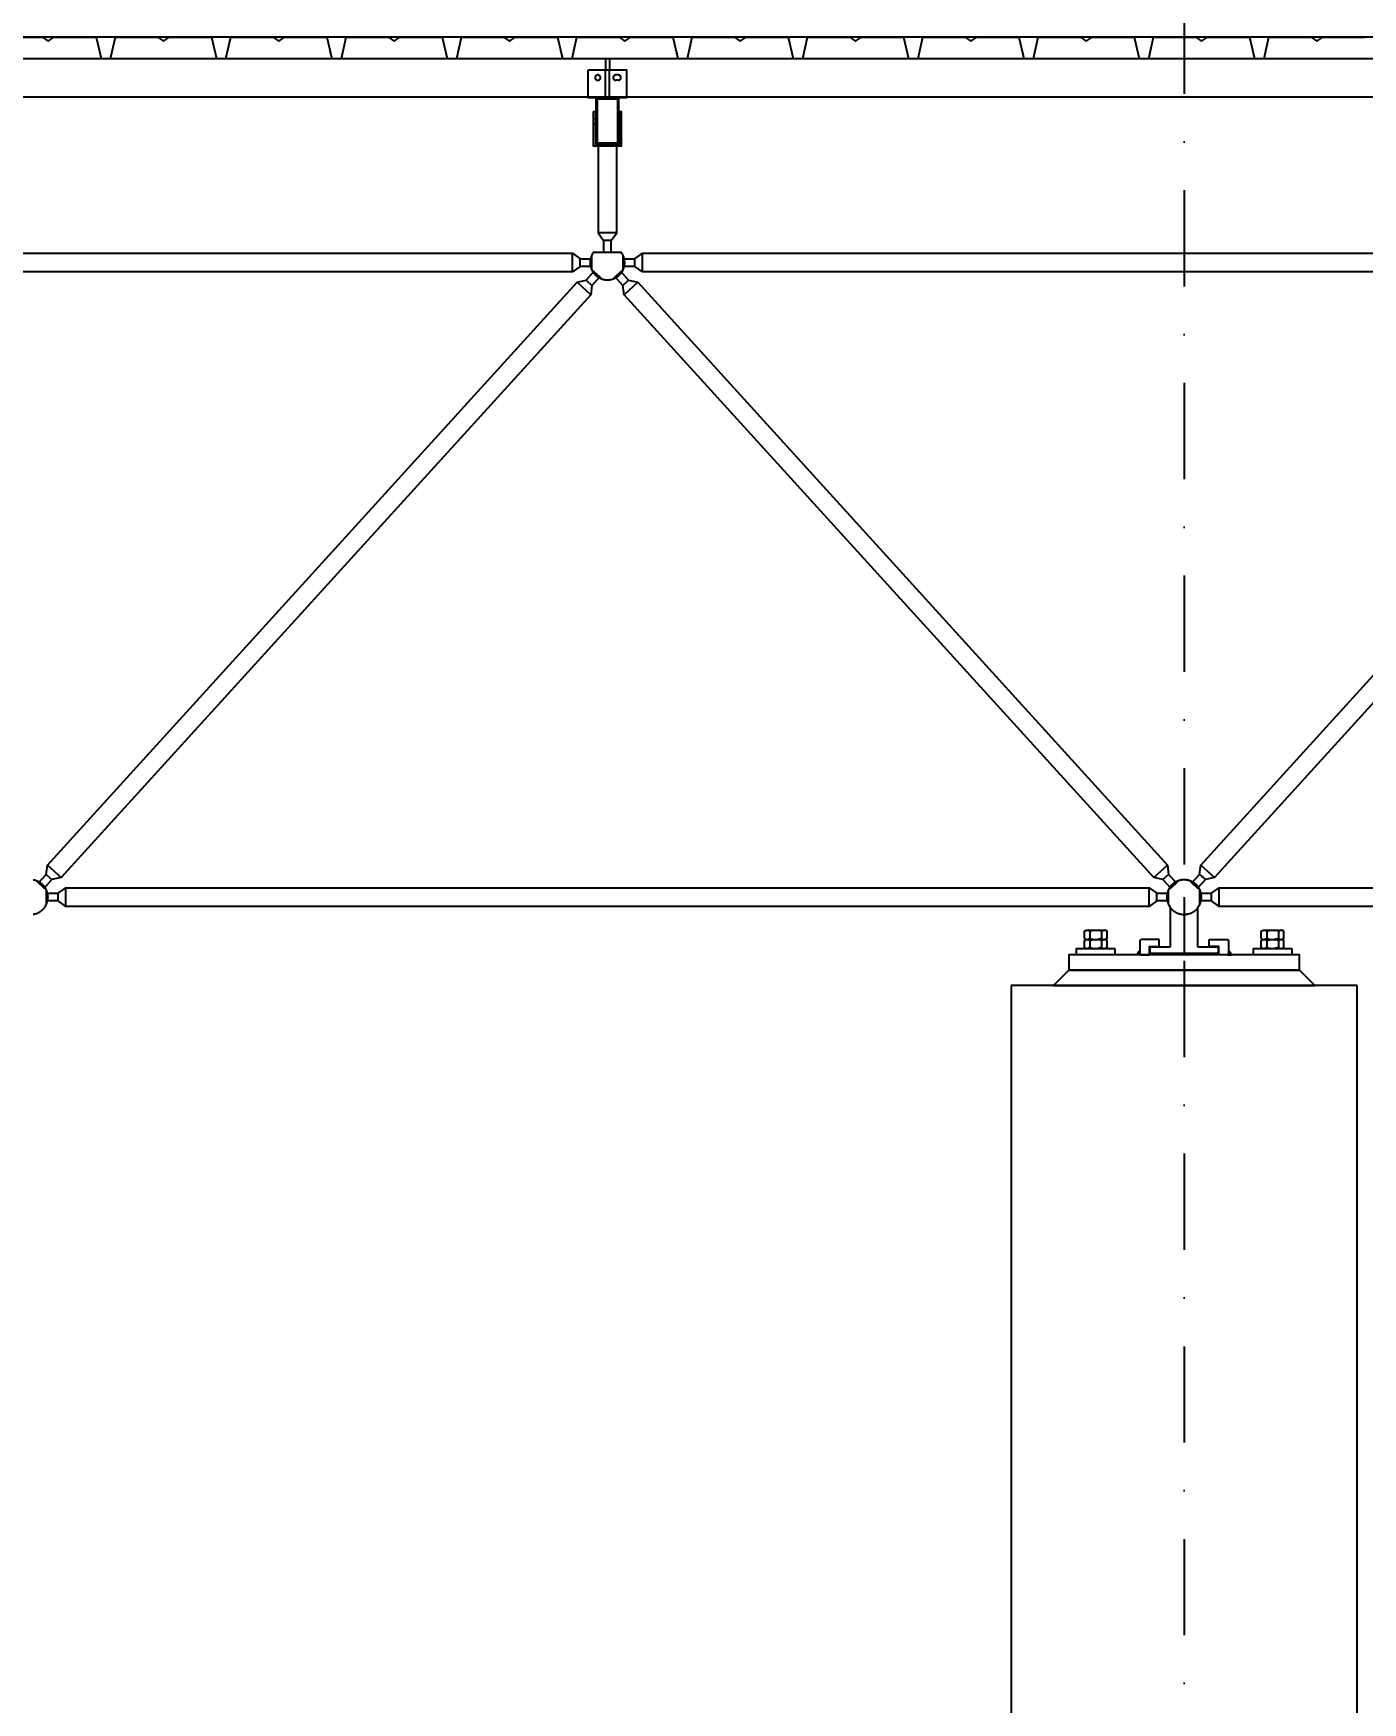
# Model space of a CAD drawing. Header units: centimetres. Extents: x 77182 to 116086, y 20619 to 33555.
# Drawn here: x 97365.4 to 97711.1, y 22353.9 to 22788 of the extents above; entities that cross this region are included whole.
import ezdxf

# ---------------------------------------------------------------- set-up
doc = ezdxf.new("R2010")
doc.units = ezdxf.units.CM
doc.header["$LTSCALE"] = 100
doc.linetypes.add('DASHDOT2', pattern=[0.5, 0.25, -0.125, 0, -0.125])
doc.linetypes.add('HIDDEN', pattern=[9.525, 6.35, -3.175])
for name, color, linetype in [('A-ANNO-DIMS', 187, 'Continuous'), ('A-ANNO-GRID', 155, 'DASHDOT2'), ('A-ELEV-01', 255, 'Continuous'), ('A-ELEV-02', 253, 'Continuous'), ('A-WALL-INSL', 249, 'Continuous'), ('A-WALL-SNWPNL', 200, 'Continuous'), ('S-STEL', 3, 'Continuous')]:
    doc.layers.add(name, color=color, linetype=linetype)
doc.styles.add('Fields_100', font='act_simplex.shx', dxfattribs={"width": 0.8, "height": 20})
doc.dimstyles.new('FIELDS_100', dxfattribs={"dimscale": 0, "dimtxt": 20, "dimasz": 5, "dimexe": 5, "dimexo": 5, "dimgap": 5, "dimtad": 0, "dimdec": 0, "dimzin": 0, "dimdsep": 46, "dimtxsty": 'Fields_100', "dimblk": 'DOT', "dimcen": 0.09, "dimclrt": 50, "dimadec": 0, "dimazin": 0, "dimtfac": 1, "dimtdec": 0, "dimtix": 1, "dimtofl": 0, "dimtmove": 1, "dimatfit": 3, "dimfxl": 5, "dimfxlon": 1, "dimtolj": 1, "dimtzin": 0, "dimarcsym": 0})

# ---------------------------------------------------------------- blocks, each defined once
blk = doc.blocks.new('SOMUN')
for p, q in [((-9.8, 7.1), (-8.2, 8)), ((-9.8, 0.9), (-9.8, 7.1)), ((-9.8, 0.9), (-8.2, 0)), ((-8.2, 8), (-5, 8)), ((-8.2, 0), (-5, 0)), ((-5, 7.1), (-6.6, 8)), ((-5, 0.9), (-6.6, 0)), ((-5, 8), (5, 8)), ((-5, 7.1), (-1.7, 8)), ((-5, 7.1), (-5, 0.9)), ((-5, 0.9), (-1.7, 0)), ((-5, 0), (5, 0)), ((5, 7.1), (1.7, 8)), ((5, 0.9), (1.7, 0)), ((5, 8), (8.2, 8)), ((5, 7.1), (6.6, 8)), ((5, 7.1), (5, 0.9)), ((5, 0.9), (6.6, 0)), ((5, 0), (8.2, 0)), ((9.8, 7.1), (8.2, 8)), ((9.8, 0.9), (8.2, 0)), ((9.8, 0.9), (9.8, 7.1))]:
    blk.add_line(p, q)
blk = doc.blocks.new('_Dot')
at = {"color": 0, "linetype": 'ByBlock', "lineweight": -2}
blk.add_line((-0.5, 0), (-1, 0), dxfattribs=at)
at = {"color": 0, "linetype": 'ByBlock', "const_width": 0.5}
blk.add_lwpolyline([(-0.25, 0, 1), (0.25, 0, 1)], format="xyb", close=True, dxfattribs=at)
blk = doc.blocks.new('*D13')
at = {"layer": 'A-ANNO-DIMS', "color": 0, "lineweight": -2, "transparency": 16777216}
for p, q in [((95864.7, 23343.48), (95864.7, 23353.48)), ((97664.7, 23343.48), (97664.7, 23353.48)), ((95869.7, 23348.48), (96733.03, 23348.48)), ((97659.7, 23348.48), (96796.36, 23348.48))]:
    blk.add_line(p, q, dxfattribs=at)
at = {"layer": 'DEFPOINTS', "color": 0, "transparency": 16777216}
for p in [(97664.7, 23348.48), (95864.7, 22503.48), (97664.7, 22503.48)]:
    blk.add_point(p, dxfattribs=at)
at = {"layer": 'A-ANNO-DIMS', "color": 0, "lineweight": -2, "transparency": 16777216, "xscale": 5, "yscale": 5, "zscale": 5, "rotation": 180}
blk.add_blockref('_Dot', (95864.7, 23348.48), dxfattribs=at)
at = {"layer": 'A-ANNO-DIMS', "color": 0, "lineweight": -2, "transparency": 16777216, "xscale": 5, "yscale": 5, "zscale": 5}
blk.add_blockref('_Dot', (97664.7, 23348.48), dxfattribs=at)
at = {"layer": 'A-ANNO-DIMS', "color": 50, "transparency": 16777216, "insert": (96764.7, 23348.48), "char_height": 20, "attachment_point": 5, "style": 'Fields_100'}
blk.add_mtext('\\A1;1800', dxfattribs=at)
blk = doc.blocks.new('*D14')
at = {"layer": 'A-ANNO-DIMS', "color": 0, "lineweight": -2, "transparency": 16777216}
for p, q in [((97664.7, 23343.48), (97664.7, 23353.48)), ((99464.7, 23343.48), (99464.7, 23353.48)), ((97669.7, 23348.48), (98533.03, 23348.48)), ((99459.7, 23348.48), (98596.36, 23348.48))]:
    blk.add_line(p, q, dxfattribs=at)
at = {"layer": 'DEFPOINTS', "color": 0, "transparency": 16777216}
for p in [(99464.7, 23348.48), (97664.7, 22503.48), (99464.7, 22503.48)]:
    blk.add_point(p, dxfattribs=at)
at = {"layer": 'A-ANNO-DIMS', "color": 0, "lineweight": -2, "transparency": 16777216, "xscale": 5, "yscale": 5, "zscale": 5, "rotation": 180}
blk.add_blockref('_Dot', (97664.7, 23348.48), dxfattribs=at)
at = {"layer": 'A-ANNO-DIMS', "color": 0, "lineweight": -2, "transparency": 16777216, "xscale": 5, "yscale": 5, "zscale": 5}
blk.add_blockref('_Dot', (99464.7, 23348.48), dxfattribs=at)
at = {"layer": 'A-ANNO-DIMS', "color": 50, "transparency": 16777216, "insert": (98564.7, 23348.48), "char_height": 20, "attachment_point": 5, "style": 'Fields_100'}
blk.add_mtext('\\A1;1800', dxfattribs=at)

msp = doc.modelspace()

# ---------------------------------------------------------------- hatches: boundary and pattern name
at = {"layer": 'A-ELEV-02'}
for points in [[(97653.2, 22548.69), (97653.5, 22548.39), (97652.5, 22548.39), (97652.5, 22548.42), (97652.5, 22548.45), (97652.5, 22548.49), (97652.51, 22548.52), (97652.51, 22548.56), (97652.52, 22548.59), (97652.53, 22548.62), (97652.53, 22548.66), (97652.54, 22548.69), (97652.56, 22548.72), (97652.57, 22548.75), (97652.58, 22548.79), (97652.59, 22548.82), (97652.61, 22548.85), (97652.63, 22548.88), (97652.64, 22548.91), (97652.66, 22548.94), (97652.68, 22548.96), (97652.7, 22548.99), (97652.72, 22549.02), (97652.74, 22549.04), (97652.77, 22549.07), (97652.79, 22549.09), (97652.82, 22549.12), (97652.84, 22549.14), (97652.87, 22549.16), (97652.89, 22549.18), (97652.92, 22549.2), (97652.95, 22549.22), (97652.98, 22549.24), (97653.01, 22549.26), (97653.04, 22549.28), (97653.07, 22549.29), (97653.1, 22549.3), (97653.13, 22549.32), (97653.17, 22549.33), (97653.2, 22549.34)], [(97676.2, 22548.69), (97675.9, 22548.39), (97676.9, 22548.39), (97676.9, 22548.42), (97676.9, 22548.45), (97676.89, 22548.49), (97676.89, 22548.52), (97676.88, 22548.56), (97676.88, 22548.59), (97676.87, 22548.62), (97676.86, 22548.66), (97676.85, 22548.69), (97676.84, 22548.72), (97676.83, 22548.75), (97676.81, 22548.79), (97676.8, 22548.82), (97676.78, 22548.85), (97676.77, 22548.88), (97676.75, 22548.91), (97676.73, 22548.94), (97676.71, 22548.96), (97676.69, 22548.99), (97676.67, 22549.02), (97676.65, 22549.04), (97676.63, 22549.07), (97676.6, 22549.09), (97676.58, 22549.12), (97676.55, 22549.14), (97676.53, 22549.16), (97676.5, 22549.18), (97676.47, 22549.2), (97676.44, 22549.22), (97676.42, 22549.24), (97676.39, 22549.26), (97676.36, 22549.28), (97676.32, 22549.29), (97676.29, 22549.3), (97676.26, 22549.32), (97676.23, 22549.33), (97676.2, 22549.34)]]:
    msp.add_hatch(color=256, dxfattribs=at).paths.add_polyline_path(points, flags=0)

# ---------------------------------------------------------------- linework, layer by layer
at = {"elevation": 0}
for points in [[(97646.7, 22549.99), (97646.7, 22548.39), (97636.7, 22548.39), (97636.7, 22549.99), (97646.7, 22549.99)], [(97692.7, 22549.99), (97692.7, 22548.39), (97682.7, 22548.39), (97682.7, 22549.99), (97692.7, 22549.99)]]:
    msp.add_lwpolyline(points, dxfattribs=at)
for points in [[(97634.7, 22544.39), (97694.7, 22544.39), (97694.7, 22548.39), (97634.7, 22548.39)], [(97630.7, 22540.39), (97698.7, 22540.39), (97694.7, 22544.39), (97634.7, 22544.39)]]:
    msp.add_lwpolyline(points, close=True)
at = {"layer": 'A-ANNO-GRID'}
msp.add_lwpolyline([(97664.7, 23398.48), (97664.7, 21665.39)], dxfattribs=at)
at = {"layer": 'A-ELEV-01'}
for points in [[(97619.7, 22540.39), (97619.7, 21940.39)], [(97709.7, 22540.39), (97619.7, 22540.39)], [(97709.7, 21940.39), (97709.7, 22540.39)]]:
    msp.add_lwpolyline(points, dxfattribs=at)
at = {"layer": 'A-ELEV-02'}
for points in [[(94012.2, 22781.49), (103009.7, 22781.49)], [(97514.2, 22781.49), (97514.2, 22778.49)], [(97515.2, 22781.49), (97515.2, 22778.49)], [(97516.9, 22777.19), (97516.88, 22777.19), (97516.87, 22777.19), (97516.85, 22777.18), (97516.83, 22777.18), (97516.82, 22777.18), (97516.8, 22777.18), (97516.79, 22777.18), (97516.77, 22777.17), (97516.75, 22777.17), (97516.74, 22777.17), (97516.72, 22777.16), (97516.7, 22777.16), (97516.69, 22777.15), (97516.67, 22777.15), (97516.66, 22777.14), (97516.64, 22777.14), (97516.62, 22777.13), (97516.61, 22777.12), (97516.59, 22777.12), (97516.58, 22777.11), (97516.56, 22777.1), (97516.54, 22777.09), (97516.53, 22777.08), (97516.51, 22777.07), (97516.5, 22777.06), (97516.48, 22777.05), (97516.47, 22777.04), (97516.46, 22777.03), (97516.44, 22777.02), (97516.43, 22777.01), (97516.42, 22776.99), (97516.4, 22776.98), (97516.39, 22776.97), (97516.38, 22776.96), (97516.37, 22776.94), (97516.35, 22776.93), (97516.34, 22776.91), (97516.33, 22776.9), (97516.32, 22776.88), (97516.31, 22776.87), (97516.3, 22776.85), (97516.29, 22776.84), (97516.28, 22776.82), (97516.28, 22776.81), (97516.27, 22776.79), (97516.26, 22776.78), (97516.25, 22776.76), (97516.25, 22776.74), (97516.24, 22776.73), (97516.23, 22776.71), (97516.23, 22776.7), (97516.22, 22776.68), (97516.22, 22776.66), (97516.22, 22776.65), (97516.21, 22776.63), (97516.21, 22776.61), (97516.21, 22776.6), (97516.2, 22776.58), (97516.2, 22776.57), (97516.2, 22776.55), (97516.2, 22776.53), (97516.2, 22776.52), (97516.2, 22776.5), (97516.2, 22776.49), (97516.2, 22776.47), (97516.2, 22776.46), (97516.2, 22776.44), (97516.2, 22776.42), (97516.2, 22776.41), (97516.2, 22776.39), (97516.21, 22776.38), (97516.21, 22776.36), (97516.21, 22776.34), (97516.22, 22776.33), (97516.22, 22776.31), (97516.22, 22776.29), (97516.23, 22776.28), (97516.23, 22776.26), (97516.24, 22776.25), (97516.25, 22776.23), (97516.25, 22776.21), (97516.26, 22776.2), (97516.27, 22776.18), (97516.28, 22776.16), (97516.28, 22776.15), (97516.29, 22776.13), (97516.3, 22776.12), (97516.31, 22776.1), (97516.32, 22776.09), (97516.33, 22776.07), (97516.34, 22776.06), (97516.35, 22776.05), (97516.37, 22776.03), (97516.38, 22776.02), (97516.39, 22776), (97516.4, 22775.99), (97516.42, 22775.98), (97516.43, 22775.97), (97516.44, 22775.95), (97516.46, 22775.94), (97516.47, 22775.93), (97516.48, 22775.92), (97516.5, 22775.91), (97516.51, 22775.9), (97516.53, 22775.89), (97516.54, 22775.88), (97516.56, 22775.87), (97516.58, 22775.86), (97516.59, 22775.86), (97516.61, 22775.85), (97516.62, 22775.84), (97516.64, 22775.84), (97516.66, 22775.83), (97516.67, 22775.82), (97516.69, 22775.82), (97516.7, 22775.81), (97516.72, 22775.81), (97516.74, 22775.81), (97516.75, 22775.8), (97516.77, 22775.8), (97516.79, 22775.8), (97516.8, 22775.79), (97516.82, 22775.79), (97516.83, 22775.79), (97516.85, 22775.79), (97516.87, 22775.79), (97516.88, 22775.79), (97516.9, 22775.79)], [(97517.5, 22777.19), (97516.9, 22777.19)], [(97517.5, 22775.79), (97516.9, 22775.79)], [(97517.5, 22775.79), (97517.51, 22775.79), (97517.53, 22775.79), (97517.54, 22775.79), (97517.56, 22775.79), (97517.58, 22775.79), (97517.59, 22775.79), (97517.61, 22775.8), (97517.62, 22775.8), (97517.64, 22775.8), (97517.66, 22775.81), (97517.67, 22775.81), (97517.69, 22775.81), (97517.71, 22775.82), (97517.72, 22775.82), (97517.74, 22775.83), (97517.76, 22775.84), (97517.77, 22775.84), (97517.79, 22775.85), (97517.8, 22775.86), (97517.82, 22775.86), (97517.83, 22775.87), (97517.85, 22775.88), (97517.87, 22775.89), (97517.88, 22775.9), (97517.9, 22775.91), (97517.91, 22775.92), (97517.92, 22775.93), (97517.94, 22775.94), (97517.95, 22775.95), (97517.97, 22775.97), (97517.98, 22775.98), (97517.99, 22775.99), (97518.01, 22776), (97518.02, 22776.02), (97518.03, 22776.03), (97518.04, 22776.05), (97518.05, 22776.06), (97518.06, 22776.07), (97518.07, 22776.09), (97518.08, 22776.1), (97518.09, 22776.12), (97518.1, 22776.13), (97518.11, 22776.15), (97518.12, 22776.16), (97518.13, 22776.18), (97518.13, 22776.2), (97518.14, 22776.21), (97518.15, 22776.23), (97518.15, 22776.25), (97518.16, 22776.26), (97518.17, 22776.28), (97518.17, 22776.29), (97518.17, 22776.31), (97518.18, 22776.33), (97518.18, 22776.34), (97518.19, 22776.36), (97518.19, 22776.38), (97518.19, 22776.39), (97518.19, 22776.41), (97518.19, 22776.42), (97518.2, 22776.44), (97518.2, 22776.46), (97518.2, 22776.47), (97518.2, 22776.49), (97518.2, 22776.5), (97518.2, 22776.52), (97518.2, 22776.53), (97518.19, 22776.55), (97518.19, 22776.57), (97518.19, 22776.58), (97518.19, 22776.6), (97518.19, 22776.61), (97518.18, 22776.63), (97518.18, 22776.65), (97518.17, 22776.66), (97518.17, 22776.68), (97518.17, 22776.7), (97518.16, 22776.71), (97518.15, 22776.73), (97518.15, 22776.74), (97518.14, 22776.76), (97518.13, 22776.78), (97518.13, 22776.79), (97518.12, 22776.81), (97518.11, 22776.82), (97518.1, 22776.84), (97518.09, 22776.85), (97518.08, 22776.87), (97518.07, 22776.88), (97518.06, 22776.9), (97518.05, 22776.91), (97518.04, 22776.93), (97518.03, 22776.94), (97518.02, 22776.96), (97518.01, 22776.97), (97517.99, 22776.98), (97517.98, 22776.99), (97517.97, 22777.01), (97517.95, 22777.02), (97517.94, 22777.03), (97517.92, 22777.04), (97517.91, 22777.05), (97517.9, 22777.06), (97517.88, 22777.07), (97517.87, 22777.08), (97517.85, 22777.09), (97517.83, 22777.1), (97517.82, 22777.11), (97517.8, 22777.12), (97517.79, 22777.12), (97517.77, 22777.13), (97517.76, 22777.14), (97517.74, 22777.14), (97517.72, 22777.15), (97517.71, 22777.15), (97517.69, 22777.16), (97517.67, 22777.16), (97517.66, 22777.17), (97517.64, 22777.17), (97517.62, 22777.17), (97517.61, 22777.18), (97517.59, 22777.18), (97517.58, 22777.18), (97517.56, 22777.18), (97517.54, 22777.18), (97517.53, 22777.19), (97517.51, 22777.19), (97517.5, 22777.19)], [(94012.2, 22771.49), (103009.7, 22771.49)], [(97509.7, 22771.49), (97519.7, 22771.49)], [(97511.1, 22765.89), (97511.6, 22765.89)], [(97511.1, 22764.49), (97511.6, 22764.49)], [(97517.8, 22765.89), (97518.3, 22765.89)], [(97517.8, 22764.49), (97518.3, 22764.49)], [(97512.28, 22758.69), (97512.28, 22736.09), (97513.7, 22734.09), (97513.7, 22731.09)], [(97515.7, 22731.09), (97515.7, 22734.09), (97517.11, 22736.09), (97517.11, 22758.69)], [(97517.11, 22736.09), (97512.28, 22736.09)], [(97515.7, 22734.09), (97513.7, 22734.09)], [(97218.8, 22729.39), (97221.8, 22729.39), (97223.8, 22730.8), (97505.6, 22730.8), (97507.6, 22729.39), (97510.6, 22729.39)], [(97510.6, 22727.39), (97507.6, 22727.39), (97505.6, 22725.97), (97223.8, 22725.97), (97221.8, 22727.39), (97218.8, 22727.39)], [(97505.6, 22725.97), (97505.6, 22730.8)], [(97507.6, 22727.39), (97507.6, 22729.39)], [(97511.1, 22731.09), (97511.01, 22730.97), (97510.93, 22730.84), (97510.85, 22730.71), (97510.77, 22730.58), (97510.7, 22730.45), (97510.63, 22730.31), (97510.56, 22730.17), (97510.51, 22730.02), (97510.45, 22729.88), (97510.43, 22729.8), (97510.4, 22729.73), (97510.38, 22729.65), (97510.36, 22729.57), (97510.34, 22729.5), (97510.32, 22729.42), (97510.3, 22729.34), (97510.28, 22729.26), (97510.27, 22729.19), (97510.26, 22729.11), (97510.24, 22729.03), (97510.23, 22728.95), (97510.22, 22728.87), (97510.22, 22728.79), (97510.21, 22728.71), (97510.2, 22728.63), (97510.2, 22728.55), (97510.2, 22728.47), (97510.2, 22728.39), (97510.2, 22728.31), (97510.2, 22728.23), (97510.2, 22728.15), (97510.21, 22728.07), (97510.21, 22727.99), (97510.22, 22727.92), (97510.23, 22727.84), (97510.24, 22727.76), (97510.25, 22727.68), (97510.28, 22727.53), (97510.31, 22727.37), (97510.35, 22727.22), (97510.39, 22727.07), (97510.44, 22726.93), (97510.49, 22726.79), (97510.55, 22726.65), (97510.61, 22726.51), (97510.67, 22726.37), (97510.74, 22726.24), (97510.81, 22726.11), (97510.89, 22725.98), (97510.98, 22725.86), (97511.07, 22725.73), (97511.16, 22725.61), (97511.26, 22725.49), (97511.36, 22725.37), (97511.47, 22725.25), (97511.52, 22725.2), (97511.58, 22725.14), (97511.64, 22725.09), (97511.69, 22725.04), (97511.75, 22724.98), (97511.81, 22724.93), (97511.88, 22724.88), (97511.94, 22724.83), (97512, 22724.78), (97512.07, 22724.74), (97512.13, 22724.69), (97512.2, 22724.65), (97512.26, 22724.6), (97512.33, 22724.56), (97512.4, 22724.52), (97512.47, 22724.48), (97512.54, 22724.44), (97512.61, 22724.4), (97512.68, 22724.36), (97512.75, 22724.33), (97512.82, 22724.3), (97512.9, 22724.26), (97512.97, 22724.23), (97513.04, 22724.2), (97513.12, 22724.17), (97513.19, 22724.15), (97513.27, 22724.12), (97513.34, 22724.1), (97513.49, 22724.05), (97513.64, 22724.01), (97513.79, 22723.98), (97513.95, 22723.95), (97514.1, 22723.93), (97514.25, 22723.91), (97514.4, 22723.9), (97514.55, 22723.89), (97514.7, 22723.89), (97514.85, 22723.89), (97515, 22723.9), (97515.15, 22723.91), (97515.3, 22723.93), (97515.45, 22723.95), (97515.6, 22723.98), (97515.75, 22724.01), (97515.9, 22724.05), (97516.05, 22724.1), (97516.13, 22724.12), (97516.2, 22724.15), (97516.28, 22724.17), (97516.35, 22724.2), (97516.43, 22724.23), (97516.5, 22724.26), (97516.57, 22724.3), (97516.64, 22724.33), (97516.71, 22724.36), (97516.79, 22724.4), (97516.86, 22724.44), (97516.93, 22724.48), (97516.99, 22724.52), (97517.06, 22724.56), (97517.13, 22724.6), (97517.2, 22724.65), (97517.26, 22724.69), (97517.33, 22724.74), (97517.39, 22724.78), (97517.46, 22724.83), (97517.52, 22724.88), (97517.58, 22724.93), (97517.64, 22724.98), (97517.7, 22725.04), (97517.76, 22725.09), (97517.82, 22725.14), (97517.87, 22725.2), (97517.93, 22725.25), (97518.04, 22725.37), (97518.14, 22725.49), (97518.24, 22725.61), (97518.33, 22725.73), (97518.42, 22725.86), (97518.5, 22725.98), (97518.58, 22726.11), (97518.65, 22726.24), (97518.72, 22726.37), (97518.79, 22726.51), (97518.85, 22726.65), (97518.9, 22726.79), (97518.95, 22726.93), (97519, 22727.07), (97519.04, 22727.22), (97519.08, 22727.37), (97519.11, 22727.53), (97519.14, 22727.68), (97519.15, 22727.76), (97519.16, 22727.84), (97519.17, 22727.92), (97519.18, 22727.99), (97519.19, 22728.07), (97519.19, 22728.15), (97519.19, 22728.23), (97519.2, 22728.31), (97519.2, 22728.39), (97519.2, 22728.47), (97519.19, 22728.55), (97519.19, 22728.63), (97519.19, 22728.71), (97519.18, 22728.79), (97519.17, 22728.87), (97519.16, 22728.95), (97519.15, 22729.03), (97519.14, 22729.11), (97519.13, 22729.19), (97519.11, 22729.26), (97519.09, 22729.34), (97519.08, 22729.42), (97519.06, 22729.5), (97519.04, 22729.57), (97519.02, 22729.65), (97518.99, 22729.73), (97518.97, 22729.8), (97518.94, 22729.88), (97518.89, 22730.02), (97518.83, 22730.17), (97518.77, 22730.31), (97518.7, 22730.45), (97518.63, 22730.58), (97518.55, 22730.71), (97518.47, 22730.84), (97518.38, 22730.97), (97518.3, 22731.09)], [(97510.6, 22726.53), (97510.6, 22730.24)], [(97511.1, 22731.09), (97518.3, 22731.09)], [(97518.8, 22729.39), (97521.8, 22729.39), (97523.8, 22730.8), (97805.6, 22730.8), (97807.6, 22729.39), (97810.6, 22729.39)], [(97518.8, 22726.53), (97518.8, 22730.24)], [(97810.6, 22727.39), (97807.6, 22727.39), (97805.6, 22725.97), (97523.8, 22725.97), (97521.8, 22727.39), (97518.8, 22727.39)], [(97521.8, 22727.39), (97521.8, 22729.39)], [(97523.8, 22725.97), (97523.8, 22730.8)], [(97506.79, 22723.28), (97510.36, 22720.03)], [(97509.18, 22723.81), (97510.66, 22722.46)], [(97510.57, 22726.6), (97513.31, 22724.11)], [(97516.08, 22724.11), (97518.83, 22726.6)], [(97518.73, 22722.46), (97520.21, 22723.81)], [(97519.03, 22720.03), (97522.61, 22723.28)], [(97369.03, 22571.74), (97372.61, 22568.5)], [(97656.79, 22568.5), (97660.36, 22571.74)], [(97669.03, 22571.74), (97672.61, 22568.5)], [(97365.31, 22558.93), (97365.41, 22558.94), (97365.52, 22558.96), (97365.62, 22558.98), (97365.73, 22559.01), (97365.83, 22559.03), (97365.94, 22559.06), (97366.04, 22559.09), (97366.15, 22559.13), (97366.25, 22559.16), (97366.35, 22559.2), (97366.46, 22559.25), (97366.56, 22559.29), (97366.66, 22559.34), (97366.76, 22559.39), (97366.86, 22559.44), (97366.96, 22559.5), (97367.06, 22559.56), (97367.16, 22559.62), (97367.26, 22559.68), (97367.35, 22559.75), (97367.44, 22559.82), (97367.53, 22559.89), (97367.62, 22559.97), (97367.71, 22560.04), (97367.8, 22560.12), (97367.88, 22560.2), (97367.96, 22560.29), (97368.04, 22560.37), (97368.12, 22560.46), (97368.19, 22560.55), (97368.26, 22560.64), (97368.33, 22560.73), (97368.4, 22560.83), (97368.46, 22560.92), (97368.53, 22561.02), (97368.58, 22561.12), (97368.64, 22561.22), (97368.69, 22561.32), (97368.75, 22561.42), (97368.79, 22561.52), (97368.84, 22561.63), (97368.88, 22561.73), (97368.92, 22561.83), (97368.96, 22561.94), (97368.99, 22562.04), (97369.02, 22562.15), (97369.05, 22562.25), (97369.08, 22562.36), (97369.1, 22562.46), (97369.12, 22562.57), (97369.14, 22562.67), (97369.16, 22562.78), (97369.17, 22562.88), (97369.18, 22562.98), (97369.19, 22563.08), (97369.19, 22563.19), (97369.2, 22563.29), (97369.2, 22563.39), (97369.2, 22563.49), (97369.19, 22563.59), (97369.19, 22563.69), (97369.18, 22563.79), (97369.17, 22563.89), (97369.16, 22564), (97369.14, 22564.1), (97369.12, 22564.21), (97369.1, 22564.31), (97369.08, 22564.41), (97369.05, 22564.52), (97369.02, 22564.62), (97368.99, 22564.73), (97368.96, 22564.83), (97368.92, 22564.94), (97368.88, 22565.04), (97368.84, 22565.15), (97368.79, 22565.25), (97368.75, 22565.35), (97368.69, 22565.45), (97368.64, 22565.55), (97368.58, 22565.65), (97368.53, 22565.75), (97368.46, 22565.85), (97368.4, 22565.94), (97368.33, 22566.04), (97368.26, 22566.13), (97368.19, 22566.22), (97368.12, 22566.31), (97368.04, 22566.4), (97367.96, 22566.49), (97367.88, 22566.57), (97367.8, 22566.65), (97367.71, 22566.73), (97367.62, 22566.81), (97367.53, 22566.88), (97367.44, 22566.95), (97367.35, 22567.02), (97367.26, 22567.09), (97367.16, 22567.15), (97367.06, 22567.21), (97366.96, 22567.27), (97366.86, 22567.33), (97366.76, 22567.38), (97366.66, 22567.43), (97366.56, 22567.48), (97366.46, 22567.53), (97366.35, 22567.57), (97366.25, 22567.61), (97366.15, 22567.65), (97366.04, 22567.68), (97365.94, 22567.71), (97365.83, 22567.74), (97365.73, 22567.77), (97365.62, 22567.79), (97365.52, 22567.81), (97365.41, 22567.83), (97365.31, 22567.84)], [(97366.08, 22567.67), (97368.83, 22565.17)], [(97368.73, 22569.31), (97370.21, 22567.97)], [(97659.18, 22567.97), (97660.66, 22569.31)], [(97668.3, 22560.69), (97668.38, 22560.81), (97668.47, 22560.93), (97668.55, 22561.06), (97668.63, 22561.19), (97668.7, 22561.33), (97668.77, 22561.46), (97668.83, 22561.61), (97668.89, 22561.75), (97668.94, 22561.9), (97668.97, 22561.97), (97668.99, 22562.05), (97669.02, 22562.12), (97669.04, 22562.2), (97669.06, 22562.28), (97669.08, 22562.35), (97669.09, 22562.43), (97669.11, 22562.51), (97669.13, 22562.59), (97669.14, 22562.67), (97669.15, 22562.74), (97669.16, 22562.82), (97669.17, 22562.9), (97669.18, 22562.98), (97669.19, 22563.06), (97669.19, 22563.14), (97669.19, 22563.22), (97669.2, 22563.3), (97669.2, 22563.38), (97669.2, 22563.46), (97669.19, 22563.54), (97669.19, 22563.62), (97669.19, 22563.7), (97669.18, 22563.78), (97669.17, 22563.86), (97669.16, 22563.94), (97669.15, 22564.01), (97669.14, 22564.09), (97669.11, 22564.25), (97669.08, 22564.4), (97669.04, 22564.55), (97669, 22564.7), (97668.95, 22564.84), (97668.9, 22564.99), (97668.85, 22565.13), (97668.79, 22565.27), (97668.72, 22565.4), (97668.65, 22565.53), (97668.58, 22565.66), (97668.5, 22565.79), (97668.42, 22565.92), (97668.33, 22566.04), (97668.24, 22566.17), (97668.14, 22566.29), (97668.04, 22566.4), (97667.93, 22566.52), (97667.87, 22566.58), (97667.82, 22566.63), (97667.76, 22566.68), (97667.7, 22566.74), (97667.64, 22566.79), (97667.58, 22566.84), (97667.52, 22566.89), (97667.46, 22566.94), (97667.39, 22566.99), (97667.33, 22567.04), (97667.26, 22567.08), (97667.2, 22567.13), (97667.13, 22567.17), (97667.06, 22567.21), (97666.99, 22567.26), (97666.93, 22567.3), (97666.86, 22567.34), (97666.79, 22567.37), (97666.71, 22567.41), (97666.64, 22567.44), (97666.57, 22567.48), (97666.5, 22567.51), (97666.43, 22567.54), (97666.35, 22567.57), (97666.28, 22567.6), (97666.2, 22567.63), (97666.13, 22567.65), (97666.05, 22567.68), (97665.9, 22567.72), (97665.75, 22567.76), (97665.6, 22567.79), (97665.45, 22567.82), (97665.3, 22567.85), (97665.15, 22567.86), (97665, 22567.88), (97664.85, 22567.88), (97664.7, 22567.89), (97664.55, 22567.88), (97664.4, 22567.88), (97664.25, 22567.86), (97664.1, 22567.85), (97663.95, 22567.82), (97663.79, 22567.79), (97663.64, 22567.76), (97663.49, 22567.72), (97663.34, 22567.68), (97663.27, 22567.65), (97663.19, 22567.63), (97663.12, 22567.6), (97663.04, 22567.57), (97662.97, 22567.54), (97662.9, 22567.51), (97662.82, 22567.48), (97662.75, 22567.44), (97662.68, 22567.41), (97662.61, 22567.37), (97662.54, 22567.34), (97662.47, 22567.3), (97662.4, 22567.26), (97662.33, 22567.21), (97662.26, 22567.17), (97662.2, 22567.13), (97662.13, 22567.08), (97662.07, 22567.04), (97662, 22566.99), (97661.94, 22566.94), (97661.88, 22566.89), (97661.81, 22566.84), (97661.75, 22566.79), (97661.69, 22566.74), (97661.64, 22566.68), (97661.58, 22566.63), (97661.52, 22566.58), (97661.47, 22566.52), (97661.36, 22566.4), (97661.26, 22566.29), (97661.16, 22566.17), (97661.07, 22566.04), (97660.98, 22565.92), (97660.89, 22565.79), (97660.81, 22565.66), (97660.74, 22565.53), (97660.67, 22565.4), (97660.61, 22565.27), (97660.55, 22565.13), (97660.49, 22564.99), (97660.44, 22564.84), (97660.39, 22564.7), (97660.35, 22564.55), (97660.31, 22564.4), (97660.28, 22564.25), (97660.25, 22564.09), (97660.24, 22564.01), (97660.23, 22563.94), (97660.22, 22563.86), (97660.21, 22563.78), (97660.21, 22563.7), (97660.2, 22563.62), (97660.2, 22563.54), (97660.2, 22563.46), (97660.2, 22563.38), (97660.2, 22563.3), (97660.2, 22563.22), (97660.2, 22563.14), (97660.21, 22563.06), (97660.22, 22562.98), (97660.22, 22562.9), (97660.23, 22562.82), (97660.24, 22562.74), (97660.26, 22562.67), (97660.27, 22562.59), (97660.28, 22562.51), (97660.3, 22562.43), (97660.32, 22562.35), (97660.34, 22562.28), (97660.36, 22562.2), (97660.38, 22562.12), (97660.4, 22562.05), (97660.43, 22561.97), (97660.45, 22561.9), (97660.51, 22561.75), (97660.56, 22561.61), (97660.63, 22561.46), (97660.7, 22561.33), (97660.77, 22561.19), (97660.85, 22561.06), (97660.93, 22560.93), (97661.01, 22560.81), (97661.1, 22560.69)], [(97660.57, 22565.17), (97663.31, 22567.67)], [(97666.08, 22567.67), (97668.83, 22565.17)], [(97668.73, 22569.31), (97670.21, 22567.97)], [(97368.8, 22564.39), (97371.8, 22564.39), (97373.8, 22565.8), (97655.6, 22565.8), (97657.6, 22564.39), (97660.6, 22564.39)], [(97368.8, 22561.53), (97368.8, 22565.24)], [(97660.6, 22562.39), (97657.6, 22562.39), (97655.6, 22560.97), (97373.8, 22560.97), (97371.8, 22562.39), (97368.8, 22562.39)], [(97371.8, 22562.39), (97371.8, 22564.39)], [(97373.8, 22560.97), (97373.8, 22565.8)], [(97655.6, 22560.97), (97655.6, 22565.8)], [(97657.6, 22562.39), (97657.6, 22564.39)], [(97660.6, 22561.53), (97660.6, 22565.24)], [(97664.7, 22563.39), (97664.7, 22548.39)], [(97668.8, 22564.39), (97671.8, 22564.39), (97673.8, 22565.8), (97955.6, 22565.8), (97957.6, 22564.39), (97960.6, 22564.39)], [(97668.8, 22561.53), (97668.8, 22565.24)], [(97960.6, 22562.39), (97957.6, 22562.39), (97955.6, 22560.97), (97673.8, 22560.97), (97671.8, 22562.39), (97668.8, 22562.39)], [(97671.8, 22562.39), (97671.8, 22564.39)], [(97673.8, 22560.97), (97673.8, 22565.8)], [(97661.1, 22560.69), (97661.1, 22550.39)], [(97668.3, 22550.39), (97668.3, 22560.69)], [(97653.2, 22549.34), (97653.18, 22549.33), (97653.16, 22549.33), (97653.14, 22549.32), (97653.13, 22549.32), (97653.11, 22549.31), (97653.09, 22549.3), (97653.07, 22549.29), (97653.06, 22549.28), (97653.04, 22549.28), (97653.02, 22549.27), (97653.01, 22549.26), (97652.99, 22549.25), (97652.97, 22549.24), (97652.96, 22549.23), (97652.94, 22549.22), (97652.92, 22549.2), (97652.91, 22549.19), (97652.89, 22549.18), (97652.87, 22549.17), (97652.86, 22549.16), (97652.84, 22549.14), (97652.83, 22549.13), (97652.81, 22549.12), (97652.8, 22549.1), (97652.78, 22549.09), (97652.77, 22549.07), (97652.76, 22549.06), (97652.74, 22549.04), (97652.73, 22549.03), (97652.72, 22549.01), (97652.7, 22548.99), (97652.69, 22548.98), (97652.68, 22548.96), (97652.67, 22548.94), (97652.66, 22548.93), (97652.65, 22548.91), (97652.64, 22548.89), (97652.62, 22548.88), (97652.62, 22548.86), (97652.61, 22548.84), (97652.6, 22548.82), (97652.59, 22548.8), (97652.58, 22548.78), (97652.57, 22548.77), (97652.56, 22548.75), (97652.56, 22548.73), (97652.55, 22548.71), (97652.54, 22548.69), (97652.54, 22548.67), (97652.53, 22548.65), (97652.53, 22548.63), (97652.52, 22548.61), (97652.52, 22548.59), (97652.52, 22548.58), (97652.51, 22548.56), (97652.51, 22548.54), (97652.51, 22548.52), (97652.5, 22548.5), (97652.5, 22548.48), (97652.5, 22548.46), (97652.5, 22548.44), (97652.5, 22548.42), (97652.5, 22548.41), (97652.5, 22548.39)], [(97661.1, 22550.39), (97655.8, 22550.39)], [(97655.8, 22550.39), (97655.8, 22548.79)], [(97673.6, 22550.39), (97668.3, 22550.39)], [(97673.6, 22548.79), (97673.6, 22550.39)], [(97676.9, 22548.39), (97676.9, 22548.41), (97676.9, 22548.42), (97676.9, 22548.44), (97676.89, 22548.46), (97676.89, 22548.48), (97676.89, 22548.5), (97676.89, 22548.52), (97676.89, 22548.54), (97676.88, 22548.56), (97676.88, 22548.58), (97676.88, 22548.59), (97676.87, 22548.61), (97676.87, 22548.63), (97676.86, 22548.65), (97676.86, 22548.67), (97676.85, 22548.69), (97676.84, 22548.71), (97676.84, 22548.73), (97676.83, 22548.75), (97676.82, 22548.77), (97676.82, 22548.78), (97676.81, 22548.8), (97676.8, 22548.82), (97676.79, 22548.84), (97676.78, 22548.86), (97676.77, 22548.88), (97676.76, 22548.89), (97676.75, 22548.91), (97676.74, 22548.93), (97676.73, 22548.94), (97676.72, 22548.96), (97676.7, 22548.98), (97676.69, 22548.99), (97676.68, 22549.01), (97676.67, 22549.03), (97676.65, 22549.04), (97676.64, 22549.06), (97676.63, 22549.07), (97676.61, 22549.09), (97676.6, 22549.1), (97676.58, 22549.12), (97676.57, 22549.13), (97676.55, 22549.14), (97676.54, 22549.16), (97676.52, 22549.17), (97676.51, 22549.18), (97676.49, 22549.19), (97676.47, 22549.2), (97676.46, 22549.22), (97676.44, 22549.23), (97676.42, 22549.24), (97676.41, 22549.25), (97676.39, 22549.26), (97676.37, 22549.27), (97676.36, 22549.28), (97676.34, 22549.28), (97676.32, 22549.29), (97676.3, 22549.3), (97676.29, 22549.31), (97676.27, 22549.32), (97676.25, 22549.32), (97676.23, 22549.33), (97676.22, 22549.33), (97676.2, 22549.34)], [(97653.5, 22548.39), (97652.5, 22548.39)], [(97653.5, 22548.39), (97653.2, 22548.69)], [(97655.8, 22548.79), (97673.6, 22548.79)], [(97656, 22548.39), (97656, 22548.59)], [(97656, 22548.59), (97673.39, 22548.59)], [(97673.39, 22548.39), (97656, 22548.39)], [(97656.05, 22548.59), (97656.05, 22548.79)], [(97673.35, 22548.59), (97673.35, 22548.79)], [(97673.39, 22548.39), (97673.39, 22548.59)], [(97675.9, 22548.39), (97676.2, 22548.69)], [(97675.9, 22548.39), (97676.9, 22548.39)]]:
    msp.add_lwpolyline(points, dxfattribs=at)
for points in [[(97509.7, 22778.49), (97519.7, 22778.49), (97519.7, 22771.19), (97509.7, 22771.19)], [(97512.9, 22776.49), (97512.9, 22776.5), (97512.9, 22776.52), (97512.9, 22776.53), (97512.89, 22776.55), (97512.89, 22776.57), (97512.89, 22776.58), (97512.89, 22776.6), (97512.89, 22776.61), (97512.88, 22776.63), (97512.88, 22776.65), (97512.87, 22776.66), (97512.87, 22776.68), (97512.87, 22776.7), (97512.86, 22776.71), (97512.85, 22776.73), (97512.85, 22776.74), (97512.84, 22776.76), (97512.83, 22776.78), (97512.83, 22776.79), (97512.82, 22776.81), (97512.81, 22776.82), (97512.8, 22776.84), (97512.79, 22776.85), (97512.78, 22776.87), (97512.77, 22776.88), (97512.76, 22776.9), (97512.75, 22776.91), (97512.74, 22776.93), (97512.73, 22776.94), (97512.72, 22776.96), (97512.71, 22776.97), (97512.69, 22776.98), (97512.68, 22776.99), (97512.67, 22777.01), (97512.65, 22777.02), (97512.64, 22777.03), (97512.62, 22777.04), (97512.61, 22777.05), (97512.6, 22777.06), (97512.58, 22777.07), (97512.57, 22777.08), (97512.55, 22777.09), (97512.53, 22777.1), (97512.52, 22777.11), (97512.5, 22777.12), (97512.49, 22777.12), (97512.47, 22777.13), (97512.46, 22777.14), (97512.44, 22777.14), (97512.42, 22777.15), (97512.41, 22777.15), (97512.39, 22777.16), (97512.37, 22777.16), (97512.36, 22777.17), (97512.34, 22777.17), (97512.32, 22777.17), (97512.31, 22777.18), (97512.29, 22777.18), (97512.28, 22777.18), (97512.26, 22777.18), (97512.24, 22777.18), (97512.23, 22777.19), (97512.21, 22777.19), (97512.2, 22777.19), (97512.18, 22777.19), (97512.17, 22777.19), (97512.15, 22777.18), (97512.13, 22777.18), (97512.12, 22777.18), (97512.1, 22777.18), (97512.09, 22777.18), (97512.07, 22777.17), (97512.05, 22777.17), (97512.04, 22777.17), (97512.02, 22777.16), (97512, 22777.16), (97511.99, 22777.15), (97511.97, 22777.15), (97511.96, 22777.14), (97511.94, 22777.14), (97511.92, 22777.13), (97511.91, 22777.12), (97511.89, 22777.12), (97511.88, 22777.11), (97511.86, 22777.1), (97511.84, 22777.09), (97511.83, 22777.08), (97511.81, 22777.07), (97511.8, 22777.06), (97511.78, 22777.05), (97511.77, 22777.04), (97511.76, 22777.03), (97511.74, 22777.02), (97511.73, 22777.01), (97511.72, 22776.99), (97511.7, 22776.98), (97511.69, 22776.97), (97511.68, 22776.96), (97511.67, 22776.94), (97511.65, 22776.93), (97511.64, 22776.91), (97511.63, 22776.9), (97511.62, 22776.88), (97511.61, 22776.87), (97511.6, 22776.85), (97511.59, 22776.84), (97511.58, 22776.82), (97511.58, 22776.81), (97511.57, 22776.79), (97511.56, 22776.78), (97511.55, 22776.76), (97511.55, 22776.74), (97511.54, 22776.73), (97511.53, 22776.71), (97511.53, 22776.7), (97511.52, 22776.68), (97511.52, 22776.66), (97511.52, 22776.65), (97511.51, 22776.63), (97511.51, 22776.61), (97511.51, 22776.6), (97511.5, 22776.58), (97511.5, 22776.57), (97511.5, 22776.55), (97511.5, 22776.53), (97511.5, 22776.52), (97511.5, 22776.5), (97511.5, 22776.49), (97511.5, 22776.47), (97511.5, 22776.46), (97511.5, 22776.44), (97511.5, 22776.42), (97511.5, 22776.41), (97511.5, 22776.39), (97511.51, 22776.38), (97511.51, 22776.36), (97511.51, 22776.34), (97511.52, 22776.33), (97511.52, 22776.31), (97511.52, 22776.29), (97511.53, 22776.28), (97511.53, 22776.26), (97511.54, 22776.25), (97511.55, 22776.23), (97511.55, 22776.21), (97511.56, 22776.2), (97511.57, 22776.18), (97511.58, 22776.16), (97511.58, 22776.15), (97511.59, 22776.13), (97511.6, 22776.12), (97511.61, 22776.1), (97511.62, 22776.09), (97511.63, 22776.07), (97511.64, 22776.06), (97511.65, 22776.05), (97511.67, 22776.03), (97511.68, 22776.02), (97511.69, 22776), (97511.7, 22775.99), (97511.72, 22775.98), (97511.73, 22775.97), (97511.74, 22775.95), (97511.76, 22775.94), (97511.77, 22775.93), (97511.78, 22775.92), (97511.8, 22775.91), (97511.81, 22775.9), (97511.83, 22775.89), (97511.84, 22775.88), (97511.86, 22775.87), (97511.88, 22775.86), (97511.89, 22775.86), (97511.91, 22775.85), (97511.92, 22775.84), (97511.94, 22775.84), (97511.96, 22775.83), (97511.97, 22775.82), (97511.99, 22775.82), (97512, 22775.81), (97512.02, 22775.81), (97512.04, 22775.81), (97512.05, 22775.8), (97512.07, 22775.8), (97512.09, 22775.8), (97512.1, 22775.79), (97512.12, 22775.79), (97512.13, 22775.79), (97512.15, 22775.79), (97512.17, 22775.79), (97512.18, 22775.79), (97512.2, 22775.79), (97512.21, 22775.79), (97512.23, 22775.79), (97512.24, 22775.79), (97512.26, 22775.79), (97512.28, 22775.79), (97512.29, 22775.79), (97512.31, 22775.8), (97512.32, 22775.8), (97512.34, 22775.8), (97512.36, 22775.81), (97512.37, 22775.81), (97512.39, 22775.81), (97512.41, 22775.82), (97512.42, 22775.82), (97512.44, 22775.83), (97512.46, 22775.84), (97512.47, 22775.84), (97512.49, 22775.85), (97512.5, 22775.86), (97512.52, 22775.86), (97512.53, 22775.87), (97512.55, 22775.88), (97512.57, 22775.89), (97512.58, 22775.9), (97512.6, 22775.91), (97512.61, 22775.92), (97512.62, 22775.93), (97512.64, 22775.94), (97512.65, 22775.95), (97512.67, 22775.97), (97512.68, 22775.98), (97512.69, 22775.99), (97512.71, 22776), (97512.72, 22776.02), (97512.73, 22776.03), (97512.74, 22776.05), (97512.75, 22776.06), (97512.76, 22776.07), (97512.77, 22776.09), (97512.78, 22776.1), (97512.79, 22776.12), (97512.8, 22776.13), (97512.81, 22776.15), (97512.82, 22776.16), (97512.83, 22776.18), (97512.83, 22776.2), (97512.84, 22776.21), (97512.85, 22776.23), (97512.85, 22776.25), (97512.86, 22776.26), (97512.87, 22776.28), (97512.87, 22776.29), (97512.87, 22776.31), (97512.88, 22776.33), (97512.88, 22776.34), (97512.89, 22776.36), (97512.89, 22776.38), (97512.89, 22776.39), (97512.89, 22776.41), (97512.89, 22776.42), (97512.9, 22776.44), (97512.9, 22776.46), (97512.9, 22776.47)], [(97511.1, 22767.69), (97511.6, 22767.69), (97511.6, 22759.19), (97517.8, 22759.19), (97517.8, 22767.69), (97518.3, 22767.69), (97518.3, 22758.69), (97511.1, 22758.69)], [(97366.72, 22567.09), (97368.73, 22569.31), (97369.03, 22571.74), (97506.79, 22723.28), (97509.18, 22723.81), (97511.2, 22726.03), (97512.68, 22724.68), (97510.66, 22722.46), (97510.36, 22720.03), (97372.61, 22568.5), (97370.21, 22567.97), (97368.2, 22565.75)], [(97661.2, 22565.75), (97659.18, 22567.97), (97656.79, 22568.5), (97519.03, 22720.03), (97518.73, 22722.46), (97516.72, 22724.68), (97518.2, 22726.03), (97520.21, 22723.81), (97522.61, 22723.28), (97660.36, 22571.74), (97660.66, 22569.31), (97662.68, 22567.09)], [(97666.72, 22567.09), (97668.73, 22569.31), (97669.03, 22571.74), (97806.79, 22723.28), (97809.18, 22723.81), (97811.2, 22726.03), (97812.68, 22724.68), (97810.66, 22722.46), (97810.36, 22720.03), (97672.61, 22568.5), (97670.21, 22567.97), (97668.2, 22565.75)], [(97669.2, 22563.39), (97669.2, 22563.49), (97669.19, 22563.59), (97669.19, 22563.69), (97669.18, 22563.79), (97669.17, 22563.89), (97669.16, 22564), (97669.14, 22564.1), (97669.12, 22564.21), (97669.1, 22564.31), (97669.08, 22564.41), (97669.05, 22564.52), (97669.02, 22564.62), (97668.99, 22564.73), (97668.96, 22564.83), (97668.92, 22564.94), (97668.88, 22565.04), (97668.84, 22565.15), (97668.79, 22565.25), (97668.75, 22565.35), (97668.69, 22565.45), (97668.64, 22565.55), (97668.58, 22565.65), (97668.53, 22565.75), (97668.46, 22565.85), (97668.4, 22565.94), (97668.33, 22566.04), (97668.26, 22566.13), (97668.19, 22566.22), (97668.12, 22566.31), (97668.04, 22566.4), (97667.96, 22566.49), (97667.88, 22566.57), (97667.8, 22566.65), (97667.71, 22566.73), (97667.62, 22566.81), (97667.53, 22566.88), (97667.44, 22566.95), (97667.35, 22567.02), (97667.26, 22567.09), (97667.16, 22567.15), (97667.06, 22567.21), (97666.96, 22567.27), (97666.86, 22567.33), (97666.76, 22567.38), (97666.66, 22567.43), (97666.56, 22567.48), (97666.46, 22567.53), (97666.35, 22567.57), (97666.25, 22567.61), (97666.15, 22567.65), (97666.04, 22567.68), (97665.94, 22567.71), (97665.83, 22567.74), (97665.73, 22567.77), (97665.62, 22567.79), (97665.52, 22567.81), (97665.41, 22567.83), (97665.31, 22567.84), (97665.2, 22567.86), (97665.1, 22567.87), (97665, 22567.88), (97664.9, 22567.88), (97664.8, 22567.89), (97664.7, 22567.89), (97664.6, 22567.89), (97664.5, 22567.88), (97664.4, 22567.88), (97664.29, 22567.87), (97664.19, 22567.86), (97664.09, 22567.84), (97663.98, 22567.83), (97663.88, 22567.81), (97663.77, 22567.79), (97663.67, 22567.77), (97663.56, 22567.74), (97663.46, 22567.71), (97663.35, 22567.68), (97663.25, 22567.65), (97663.15, 22567.61), (97663.04, 22567.57), (97662.94, 22567.53), (97662.83, 22567.48), (97662.73, 22567.43), (97662.63, 22567.38), (97662.53, 22567.33), (97662.43, 22567.27), (97662.33, 22567.21), (97662.24, 22567.15), (97662.14, 22567.09), (97662.04, 22567.02), (97661.95, 22566.95), (97661.86, 22566.88), (97661.77, 22566.81), (97661.68, 22566.73), (97661.6, 22566.65), (97661.52, 22566.57), (97661.43, 22566.49), (97661.36, 22566.4), (97661.28, 22566.31), (97661.2, 22566.22), (97661.13, 22566.13), (97661.06, 22566.04), (97661, 22565.94), (97660.93, 22565.85), (97660.87, 22565.75), (97660.81, 22565.65), (97660.75, 22565.55), (97660.7, 22565.45), (97660.65, 22565.35), (97660.6, 22565.25), (97660.56, 22565.15), (97660.51, 22565.04), (97660.47, 22564.94), (97660.44, 22564.83), (97660.4, 22564.73), (97660.37, 22564.62), (97660.34, 22564.52), (97660.32, 22564.41), (97660.29, 22564.31), (97660.27, 22564.21), (97660.25, 22564.1), (97660.24, 22564), (97660.23, 22563.89), (97660.22, 22563.79), (97660.21, 22563.69), (97660.2, 22563.59), (97660.2, 22563.49), (97660.2, 22563.39), (97660.2, 22563.29), (97660.2, 22563.19), (97660.21, 22563.08), (97660.22, 22562.98), (97660.23, 22562.88), (97660.24, 22562.78), (97660.25, 22562.67), (97660.27, 22562.57), (97660.29, 22562.46), (97660.32, 22562.36), (97660.34, 22562.25), (97660.37, 22562.15), (97660.4, 22562.04), (97660.44, 22561.94), (97660.47, 22561.83), (97660.51, 22561.73), (97660.56, 22561.63), (97660.6, 22561.52), (97660.65, 22561.42), (97660.7, 22561.32), (97660.75, 22561.22), (97660.81, 22561.12), (97660.87, 22561.02), (97660.93, 22560.92), (97661, 22560.83), (97661.06, 22560.73), (97661.13, 22560.64), (97661.2, 22560.55), (97661.28, 22560.46), (97661.36, 22560.37), (97661.43, 22560.29), (97661.52, 22560.2), (97661.6, 22560.12), (97661.68, 22560.04), (97661.77, 22559.97), (97661.86, 22559.89), (97661.95, 22559.82), (97662.04, 22559.75), (97662.14, 22559.68), (97662.24, 22559.62), (97662.33, 22559.56), (97662.43, 22559.5), (97662.53, 22559.44), (97662.63, 22559.39), (97662.73, 22559.34), (97662.83, 22559.29), (97662.94, 22559.25), (97663.04, 22559.2), (97663.15, 22559.16), (97663.25, 22559.13), (97663.35, 22559.09), (97663.46, 22559.06), (97663.56, 22559.03), (97663.67, 22559.01), (97663.77, 22558.98), (97663.88, 22558.96), (97663.98, 22558.94), (97664.09, 22558.93), (97664.19, 22558.92), (97664.29, 22558.9), (97664.4, 22558.9), (97664.5, 22558.89), (97664.6, 22558.89), (97664.7, 22558.89), (97664.8, 22558.89), (97664.9, 22558.89), (97665, 22558.9), (97665.1, 22558.9), (97665.2, 22558.92), (97665.31, 22558.93), (97665.41, 22558.94), (97665.52, 22558.96), (97665.62, 22558.98), (97665.73, 22559.01), (97665.83, 22559.03), (97665.94, 22559.06), (97666.04, 22559.09), (97666.15, 22559.13), (97666.25, 22559.16), (97666.35, 22559.2), (97666.46, 22559.25), (97666.56, 22559.29), (97666.66, 22559.34), (97666.76, 22559.39), (97666.86, 22559.44), (97666.96, 22559.5), (97667.06, 22559.56), (97667.16, 22559.62), (97667.26, 22559.68), (97667.35, 22559.75), (97667.44, 22559.82), (97667.53, 22559.89), (97667.62, 22559.97), (97667.71, 22560.04), (97667.8, 22560.12), (97667.88, 22560.2), (97667.96, 22560.29), (97668.04, 22560.37), (97668.12, 22560.46), (97668.19, 22560.55), (97668.26, 22560.64), (97668.33, 22560.73), (97668.4, 22560.83), (97668.46, 22560.92), (97668.53, 22561.02), (97668.58, 22561.12), (97668.64, 22561.22), (97668.69, 22561.32), (97668.75, 22561.42), (97668.79, 22561.52), (97668.84, 22561.63), (97668.88, 22561.73), (97668.92, 22561.83), (97668.96, 22561.94), (97668.99, 22562.04), (97669.02, 22562.15), (97669.05, 22562.25), (97669.08, 22562.36), (97669.1, 22562.46), (97669.12, 22562.57), (97669.14, 22562.67), (97669.16, 22562.78), (97669.17, 22562.88), (97669.18, 22562.98), (97669.19, 22563.08), (97669.19, 22563.19), (97669.2, 22563.29)], [(97658.2, 22552.39), (97653.5, 22552.39), (97653.2, 22552.09), (97653.2, 22548.69), (97653.5, 22548.39), (97655.7, 22548.39), (97655.7, 22550.59), (97658.2, 22550.59)], [(97671.2, 22552.39), (97675.9, 22552.39), (97676.2, 22552.09), (97676.2, 22548.69), (97675.9, 22548.39), (97673.7, 22548.39), (97673.7, 22550.59), (97671.2, 22550.59)]]:
    msp.add_lwpolyline(points, close=True, dxfattribs=at)
at = {"layer": 'A-ELEV-02', "linetype": 'HIDDEN', "ltscale": 0.1}
for points in [[(97514.2, 22771.49), (97514.2, 22778.49)], [(97515.2, 22771.49), (97515.2, 22778.49)]]:
    msp.add_lwpolyline(points, dxfattribs=at)
at = {"layer": 'A-WALL-INSL', "ltscale": 0.002}
msp.add_lwpolyline([(112094.7, 22786.99), (94022.2, 22786.99)], dxfattribs=at)
at = {"layer": 'A-WALL-SNWPNL', "ltscale": 100}
for points in [[(97356.74, 22786.99), (97367.74, 22786.99), (97369.24, 22785.99), (97370.74, 22786.99), (97381.74, 22786.99), (97382.99, 22781.49), (97385.49, 22781.49), (97386.74, 22786.99), (97397.74, 22786.99), (97399.24, 22785.99), (97400.74, 22786.99), (97411.74, 22786.99), (97412.99, 22781.49), (97415.49, 22781.49), (97416.74, 22786.99), (97427.74, 22786.99), (97429.24, 22785.99), (97430.74, 22786.99), (97441.74, 22786.99), (97442.99, 22781.49), (97445.49, 22781.49), (97445.93, 22783.44)], [(97442.54, 22783.44), (97442.99, 22781.49), (97445.49, 22781.49), (97446.74, 22786.99), (97457.74, 22786.99), (97459.24, 22785.99), (97460.74, 22786.99), (97471.74, 22786.99), (97472.99, 22781.49), (97475.49, 22781.49), (97476.74, 22786.99), (97487.74, 22786.99), (97489.24, 22785.99), (97490.74, 22786.99), (97501.74, 22786.99), (97502.99, 22781.49), (97505.49, 22781.49), (97506.74, 22786.99), (97517.74, 22786.99), (97519.24, 22785.99), (97520.74, 22786.99), (97531.74, 22786.99), (97532.99, 22781.49), (97535.49, 22781.49), (97535.93, 22783.44)], [(97532.54, 22783.44), (97532.99, 22781.49), (97535.49, 22781.49), (97536.74, 22786.99), (97547.74, 22786.99), (97549.24, 22785.99), (97550.74, 22786.99), (97561.74, 22786.99), (97562.99, 22781.49), (97565.49, 22781.49), (97566.74, 22786.99), (97577.74, 22786.99), (97579.24, 22785.99), (97580.74, 22786.99), (97591.74, 22786.99), (97592.99, 22781.49), (97595.49, 22781.49), (97596.74, 22786.99), (97607.74, 22786.99), (97609.24, 22785.99), (97610.74, 22786.99), (97621.74, 22786.99), (97622.99, 22781.49), (97625.49, 22781.49), (97625.93, 22783.44)], [(97622.54, 22783.44), (97622.99, 22781.49), (97625.49, 22781.49), (97626.74, 22786.99), (97637.74, 22786.99), (97639.24, 22785.99), (97640.74, 22786.99), (97651.74, 22786.99), (97652.99, 22781.49), (97655.49, 22781.49), (97656.74, 22786.99), (97667.74, 22786.99), (97669.24, 22785.99), (97670.74, 22786.99), (97681.74, 22786.99), (97682.99, 22781.49), (97685.49, 22781.49), (97686.74, 22786.99), (97697.74, 22786.99), (97699.24, 22785.99), (97700.74, 22786.99), (97711.74, 22786.99)]]:
    msp.add_lwpolyline(points, dxfattribs=at)
at = {"layer": 'S-STEL'}
msp.add_lwpolyline([(97517.7, 22759.19), (97517.7, 22771.19), (97511.7, 22771.19), (97511.7, 22759.19)], dxfattribs=at)
msp.add_lwpolyline([(97517.4, 22770.89), (97512, 22770.89), (97512, 22759.49), (97517.4, 22759.49)], close=True, dxfattribs=at)

# ---------------------------------------------------------------- block references
at = {"xscale": 0.3, "yscale": 0.3, "zscale": 0.3}
for p in [(97641.7, 22552.39), (97687.7, 22552.39), (97641.7, 22549.99), (97687.7, 22549.99)]:
    msp.add_blockref('SOMUN', p, dxfattribs=at)

# ---------------------------------------------------------------- dimensions: what is measured, and where the dimension line sits
at = {"layer": 'A-ANNO-DIMS'}
for base, p1, p2, picture, middle in [((97664.7, 23348.48), (95864.7, 22503.48), (97664.7, 22503.48), '*D13', (96764.7, 23348.48)), ((99464.7, 23348.48), (97664.7, 22503.48), (99464.7, 22503.48), '*D14', (98564.7, 23348.48))]:
    dim = msp.add_linear_dim(base=base, p1=p1, p2=p2, dimstyle='FIELDS_100', override={"dimscale": 1}, dxfattribs=at)
    dim.commit()
    dim.dimension.update_dxf_attribs({"geometry": picture, "text_midpoint": middle})

doc.saveas('drawing.dxf')
